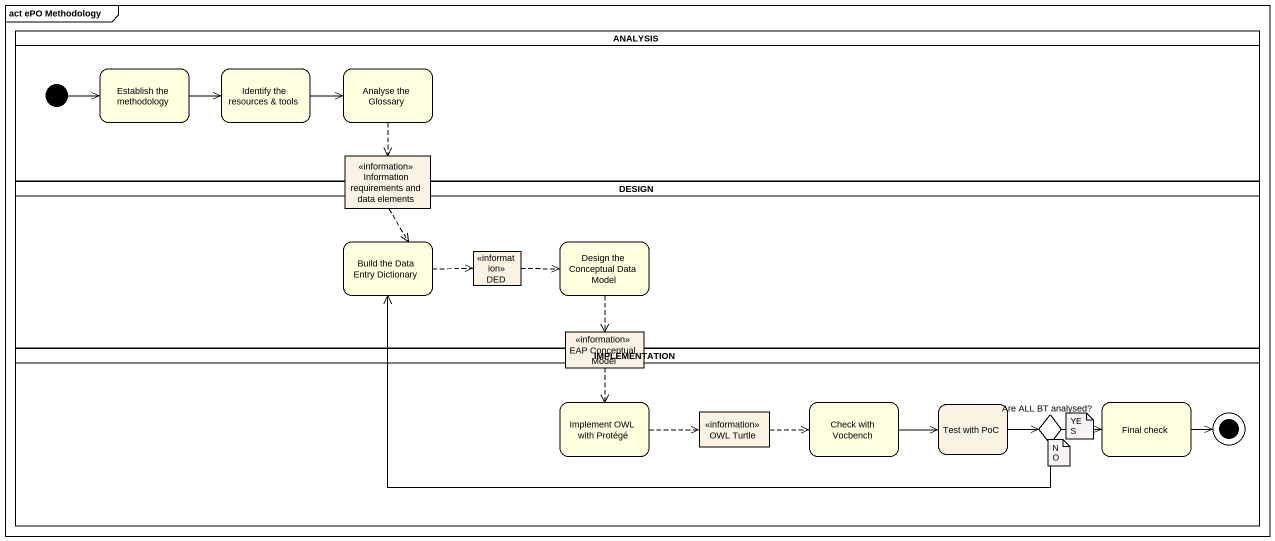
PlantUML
@startuml
mainframe act ePO Methodology
hide empty description
state ANALYSIS <<partition>> {
  state "Establish the methodology" as Establish_the_methodology #FFFFE0
  state "Identify the resources & tools" as Identify_the_resources_tools #FFFFE0
  state "Analyse the Glossary" as Analyse_the_Glossary #FFFFE0
  [*] -right-> Establish_the_methodology
}
state "Information requirements and data elements" as Information_requirements <<information>>
state DESIGN <<partition>> {
  state "Build the Data Entry Dictionary" as Build_the_Data_Entry #FFFFE0
  state "Design the Conceptual Data Model" as Design_the_Conceptual_Data #FFFFE0
  state DED <<information>>
}
state IMPLEMENTATION <<partition>> {
  state "Implement OWL with Protégé" as Implement_OWL_with_Protégé #FFFFE0
  state "OWL Turtle" as OWL_Turtle <<information>>
  state "Check with Vocbench" as Check_with_Vocbench #FFFFE0
  state "Test with PoC" as Test_with_PoC
  state "Are ALL BT analysed?" as Are_ALL_BT_analysed <<choice>> #9AAE04
  state "Final check" as Final_check #FFFFE0
  Final_check -right-> [*]
}
state "EAP Conceptual Model" as EAP_Conceptual_Model <<information>>
Establish_the_methodology -right-> Identify_the_resources_tools
Identify_the_resources_tools -right-> Analyse_the_Glossary
Analyse_the_Glossary -[dashed]-> Information_requirements
Information_requirements -[dashed]-> Build_the_Data_Entry
Build_the_Data_Entry -right[dashed]-> DED
Design_the_Conceptual_Data -[dashed]-> EAP_Conceptual_Model
DED -right[dashed]-> Design_the_Conceptual_Data
EAP_Conceptual_Model -[dashed]-> Implement_OWL_with_Protégé
Implement_OWL_with_Protégé -right[dashed]-> OWL_Turtle
OWL_Turtle -right[dashed]-> Check_with_Vocbench
Check_with_Vocbench -right-> Test_with_PoC
Test_with_PoC -right-> Are_ALL_BT_analysed
Are_ALL_BT_analysed -left-> Build_the_Data_Entry
Are_ALL_BT_analysed -right-> Final_check
note as N1
  YES
end note
note as N2
  NO
end note
@enduml
